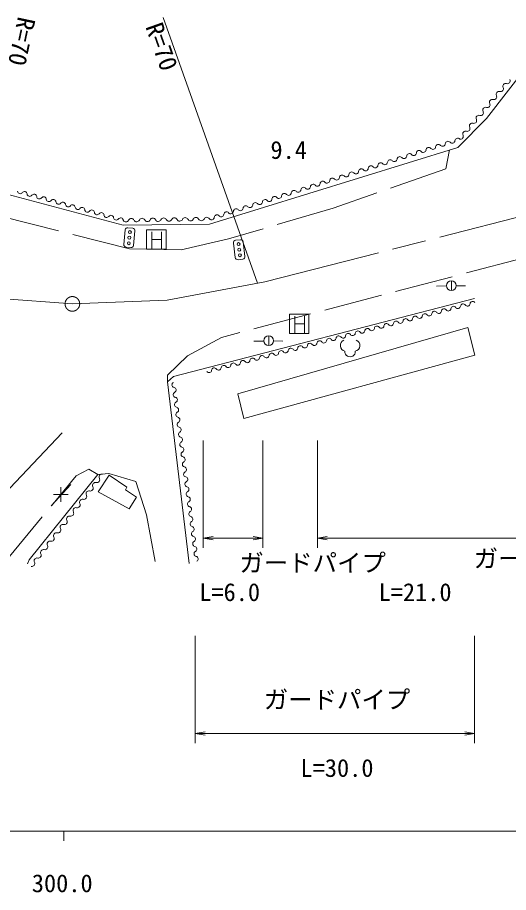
# Model space of a CAD drawing. Units: millimetres, scale not verified. Extents: x 40000 to 680000, y 20000 to 380000.
# Drawn here: x 363260 to 413576, y 198715 to 288295 of the extents above; entities that cross this region are included whole.
import ezdxf
from ezdxf.enums import TextEntityAlignment as Align

# ---------------------------------------------------------------- set-up
doc = ezdxf.new("R2010")
doc.units = ezdxf.units.MM
doc.header["$LTSCALE"] = 1000
doc.linetypes.add('CHAIN', pattern=[18.5, 12, -1.5, 3.5, -1.5])
doc.linetypes.add('DASHED', pattern=[7.5, 6, -1.5])
for name, color, linetype, lineweight in [('M-BMK', 2, 'CHAIN', 13), ('M-STR-HTXT', 7, 'Continuous', 13), ('M-STR-STRC', 7, 'Continuous', 13), ('M-TTL-BAND', 7, 'Continuous', 13), ('M-WORK', 1, 'Continuous', 13)]:
    doc.layers.add(name, color=color, linetype=linetype, lineweight=lineweight)
doc.styles.add('ＭＳ ゴシック', font='')
doc.styles.get('ＭＳ ゴシック').set_extended_font_data('MS Gothic')

# ---------------------------------------------------------------- blocks, each defined once
blk = doc.blocks.new('open_arrow')
at = {"color": 0, "linetype": 'Continuous', "lineweight": -2}
blk.add_lwpolyline([(7.5, 1.25), (0, 0), (7.5, -1.25)], dxfattribs=at)
blk = doc.blocks.new('plus')
at = {"color": 0, "linetype": 'Continuous', "lineweight": -2}
for p, q in [((-1.25, 0), (1.25, 0)), ((0, -1.25), (0, 1.25))]:
    blk.add_line(p, q, dxfattribs=at)

msp = doc.modelspace()

# ---------------------------------------------------------------- linework, layer by layer
at = {"layer": 'M-BMK'}
for p, q in [((388612, 261221), (468878, 281750)), ((378607, 259355), (388612, 261221)), ((361490, 259518), (368885, 258973)), ((368885, 258973), (378607, 259355))]:
    msp.add_line(p, q, dxfattribs=at)
msp.add_circle((368885, 258973), 750, dxfattribs=at)
at = {"layer": 'M-STR-HTXT'}
for p, q in [((387860, 261081), (378200, 288282)), ((382302, 245000), (382302, 234000)), ((388392, 245000), (388392, 234000)), ((394000, 245000), (394000, 234000)), ((382302, 235000), (388392, 235000)), ((394000, 235000), (414742, 235000)), ((381483, 225000), (381483, 214000)), ((410081, 225000), (410081, 214000)), ((381483, 215000), (410081, 215000))]:
    msp.add_line(p, q, dxfattribs=at)
at = {"layer": 'M-STR-STRC'}
for p, q in [((378492, 266571), (376492, 266571)), ((376492, 266571), (376492, 264571)), ((377032, 264656), (377032, 266355)), ((378023, 266366), (378023, 264661)), ((378492, 264571), (378492, 266571)), ((377032, 265571), (378023, 265571)), ((376492, 264571), (378492, 264571)), ((393130, 257927), (391130, 257927)), ((391130, 257927), (391130, 255927)), ((391670, 256012), (391670, 257711)), ((392662, 257722), (392662, 256017)), ((393130, 255927), (393130, 257927)), ((391670, 256927), (392662, 256927)), ((391130, 255927), (393130, 255927)), ((350041, 227047), (367842, 245764))]:
    msp.add_line(p, q, dxfattribs=at)
at = {"layer": 'M-TTL-BAND'}
for p, q in [((40000, 205000), (579000, 205000)), ((368000, 205000), (368000, 204000))]:
    msp.add_line(p, q, dxfattribs=at)
at = {"layer": 'M-WORK'}
for p, q in [((411334, 277965), (415681, 283595)), ((408397, 275001), (411334, 277965)), ((382935, 267120), (408397, 275001)), ((356033, 271867), (374075, 267018)), ((374075, 267018), (382935, 267120)), ((374296, 266550), (374155, 265057)), ((375066, 266728), (374568, 266775)), ((375150, 264963), (375291, 266456)), ((385394, 265205), (385581, 263717)), ((386107, 265547), (385611, 265484)), ((386573, 263841), (386386, 265330)), ((374380, 264784), (374878, 264737)), ((385861, 263500), (386357, 263562)), ((407220, 260807), (406191, 260806)), ((407718, 260350), (407718, 261350)), ((408217, 260824), (409179, 260820)), ((379230, 251541), (410081, 259529)), ((389000, 254703), (389000, 255703)), ((388501, 255161), (387472, 255159)), ((389499, 255178), (390461, 255173)), ((378649, 251676), (378615, 250999)), ((378615, 250999), (379230, 251541)), ((380863, 232392), (378615, 250999)), ((369272, 241374), (370585, 242054)), ((370585, 242054), (371477, 241492)), ((364464, 232767), (371477, 241492)), ((371477, 241492), (372626, 241609)), ((372657, 241441), (371520, 239721)), ((372626, 241609), (375370, 240788)), ((374470, 240211), (372657, 241441)), ((366726, 238289), (368727, 240498)), ((374324, 239940), (374470, 240211)), ((375370, 240788), (376496, 237364)), ((371520, 239721), (374710, 238001)), ((375450, 239200), (374324, 239940)), ((374710, 238001), (375450, 239200)), ((376496, 237364), (377364, 232602)), ((364276, 232368), (364464, 232767))]:
    msp.add_line(p, q, dxfattribs=at)
at = {"layer": 'M-WORK', "linetype": 'DASHED'}
for p, q in [((407540, 274736), (407164, 272811)), ((407164, 272811), (395616, 268789)), ((374733, 264624), (347817, 271403)), ((395616, 268789), (384873, 265630)), ((384873, 265630), (380018, 264509)), ((380018, 264509), (374733, 264624)), ((415058, 263666), (384161, 255546)), ((384161, 255546), (380690, 253669)), ((380690, 253669), (378649, 251676)), ((361977, 232532), (369272, 241374))]:
    msp.add_line(p, q, dxfattribs=at)
at = {"layer": 'M-WORK'}
msp.add_lwpolyline([(385837, 249751), (409402, 256570), (410133, 253712), (386451, 247245)], close=True, dxfattribs=at)
for centre, radius in [((374777, 266329), 150), ((374669, 265184), 150), ((374723, 265756), 150), ((385912, 265094), 150), ((385984, 264523), 150), ((386056, 263953), 150), ((407718, 260850), 500), ((389000, 255203), 500)]:
    msp.add_circle(centre, radius, dxfattribs=at)
for centre, radius, start, end in [((413278, 281250), 289, 73.17293, 206.67617), ((413445, 281804), 289, 253.17293, 26.67617), ((412594, 280437), 289, 73.17293, 206.67617), ((412761, 280991), 289, 253.17293, 26.67617), ((411393, 279364), 289, 253.17293, 26.67617), ((411910, 279624), 289, 73.17293, 206.67617), ((412077, 280177), 289, 253.17293, 26.67617), ((410709, 278551), 289, 253.17293, 26.67617), ((411226, 278811), 289, 73.17293, 206.67617), ((410025, 277738), 289, 253.17293, 26.67617), ((410542, 277998), 289, 73.17293, 206.67617), ((409341, 276925), 289, 253.17293, 26.67617), ((409858, 277185), 289, 73.17293, 206.67617), ((408358, 275658), 279, 39.51964, 175.78709), ((408657, 276112), 289, 253.17293, 26.67617), ((409174, 276372), 289, 73.17293, 206.67617), ((405829, 275071), 279, 219.51964, 355.78709), ((406385, 275030), 279, 39.51964, 175.78709), ((406815, 275385), 279, 219.51964, 355.78709), ((407372, 275344), 279, 39.51964, 175.78709), ((407802, 275699), 279, 219.51964, 355.78709), ((403426, 274088), 279, 39.51964, 175.78709), ((403856, 274443), 279, 219.51964, 355.78709), ((404412, 274402), 279, 39.51964, 175.78709), ((404843, 274757), 279, 219.51964, 355.78709), ((405399, 274716), 279, 39.51964, 175.78709), ((400467, 273146), 279, 39.51964, 175.78709), ((400897, 273501), 279, 219.51964, 355.78709), ((401453, 273460), 279, 39.51964, 175.78709), ((401883, 273815), 279, 219.51964, 355.78709), ((402439, 273774), 279, 39.51964, 175.78709), ((402870, 274129), 279, 219.51964, 355.78709), ((397507, 272205), 279, 39.51964, 175.78709), ((397938, 272560), 279, 219.51964, 355.78709), ((398494, 272519), 279, 39.51964, 175.78709), ((398924, 272873), 279, 219.51964, 355.78709), ((399480, 272832), 279, 39.51964, 175.78709), ((399910, 273187), 279, 219.51964, 355.78709), ((394548, 271263), 279, 39.51964, 175.78709), ((394978, 271618), 279, 219.51964, 355.78709), ((395534, 271577), 279, 39.51964, 175.78709), ((395965, 271932), 279, 219.51964, 355.78709), ((396521, 271891), 279, 39.51964, 175.78709), ((396951, 272246), 279, 219.51964, 355.78709), ((391589, 270321), 279, 39.51964, 175.78709), ((392019, 270676), 279, 219.51964, 355.78709), ((392575, 270635), 279, 39.51964, 175.78709), ((393005, 270990), 279, 219.51964, 355.78709), ((393562, 270949), 279, 39.51964, 175.78709), ((393992, 271304), 279, 219.51964, 355.78709), ((363532, 270527), 274, 185.83586, 323.5385), ((363972, 270202), 274, 5.83586, 143.5385), ((364517, 270258), 274, 185.83586, 323.5385), ((364957, 269932), 274, 5.83586, 143.5385), ((365502, 269988), 274, 185.83586, 323.5385), ((365942, 269662), 274, 5.83586, 143.5385), ((366487, 269718), 274, 185.83586, 323.5385), ((366927, 269393), 274, 5.83586, 143.5385), ((388629, 269379), 279, 39.51964, 175.78709), ((389060, 269734), 279, 219.51964, 355.78709), ((389616, 269693), 279, 39.51964, 175.78709), ((390046, 270048), 279, 219.51964, 355.78709), ((390602, 270007), 279, 39.51964, 175.78709), ((391032, 270362), 279, 219.51964, 355.78709), ((367472, 269448), 274, 185.83586, 323.5385), ((367912, 269123), 274, 5.83586, 143.5385), ((368457, 269179), 274, 185.83586, 323.5385), ((368898, 268853), 274, 5.83586, 143.5385), ((369442, 268909), 274, 185.83586, 323.5385), ((369883, 268584), 274, 5.83586, 143.5385), ((386100, 268792), 279, 219.51964, 355.78709), ((386656, 268751), 279, 39.51964, 175.78709), ((387087, 269106), 279, 219.51964, 355.78709), ((387643, 269065), 279, 39.51964, 175.78709), ((388073, 269420), 279, 219.51964, 355.78709), ((370427, 268639), 274, 185.83586, 323.5385), ((370868, 268314), 274, 5.83586, 143.5385), ((371412, 268369), 274, 185.83586, 323.5385), ((371853, 268044), 274, 5.83586, 143.5385), ((372397, 268100), 274, 185.83586, 323.5385), ((372838, 267774), 274, 5.83586, 143.5385), ((382652, 267539), 305, 26.15705, 155.66896), ((383697, 267810), 279, 39.51964, 175.78709), ((384127, 268165), 279, 219.51964, 355.78709), ((384684, 268124), 279, 39.51964, 175.78709), ((385114, 268478), 279, 219.51964, 355.78709), ((385670, 268437), 279, 39.51964, 175.78709), ((373383, 267830), 274, 185.83586, 323.5385), ((373823, 267505), 274, 5.83586, 143.5385), ((374369, 267667), 305, 206.15705, 335.66896), ((374925, 267416), 305, 26.15705, 155.66896), ((375473, 267685), 305, 206.15705, 335.66896), ((376029, 267433), 305, 26.15705, 155.66896), ((376577, 267702), 305, 206.15705, 335.66896), ((377133, 267451), 305, 26.15705, 155.66896), ((377681, 267720), 305, 206.15705, 335.66896), ((378237, 267468), 305, 26.15705, 155.66896), ((378784, 267737), 305, 206.15705, 335.66896), ((379340, 267486), 305, 26.15705, 155.66896), ((379888, 267755), 305, 206.15705, 335.66896), ((380444, 267503), 305, 26.15705, 155.66896), ((380992, 267772), 305, 206.15705, 335.66896), ((381548, 267521), 305, 26.15705, 155.66896), ((382096, 267790), 305, 206.15705, 335.66896), ((383141, 267851), 279, 219.51964, 355.78709), ((374545, 266526), 250, 84.60954, 174.60954), ((375042, 266479), 250, 354.60954, 84.60954), ((385642, 265236), 250, 97.16907, 187.16907), ((386138, 265298), 250, 7.16907, 97.16907), ((374404, 265033), 250, 174.60954, 264.60954), ((374902, 264986), 250, 264.60954, 354.60954), ((385829, 263748), 250, 187.16907, 277.16907), ((386325, 263810), 250, 277.16907, 7.16907), ((408927, 258709), 271, 35.11373, 173.71732), ((409370, 259020), 271, 215.11373, 353.71732), ((409908, 258961), 271, 35.11373, 173.71732), ((405984, 257952), 271, 35.11373, 173.71732), ((406427, 258264), 271, 215.11373, 353.71732), ((406965, 258204), 271, 35.11373, 173.71732), ((407408, 258516), 271, 215.11373, 353.71732), ((407946, 258456), 271, 35.11373, 173.71732), ((408389, 258768), 271, 215.11373, 353.71732), ((402061, 256944), 271, 35.11373, 173.71732), ((402503, 257255), 271, 215.11373, 353.71732), ((403042, 257196), 271, 35.11373, 173.71732), ((403484, 257507), 271, 215.11373, 353.71732), ((404022, 257448), 271, 35.11373, 173.71732), ((404465, 257759), 271, 215.11373, 353.71732), ((405003, 257700), 271, 35.11373, 173.71732), ((405446, 258011), 271, 215.11373, 353.71732), ((398137, 255935), 271, 35.11373, 173.71732), ((398580, 256247), 271, 215.11373, 353.71732), ((399118, 256187), 271, 35.11373, 173.71732), ((399561, 256499), 271, 215.11373, 353.71732), ((400099, 256439), 271, 35.11373, 173.71732), ((400542, 256751), 271, 215.11373, 353.71732), ((401080, 256692), 271, 35.11373, 173.71732), ((401523, 257003), 271, 215.11373, 353.71732), ((395194, 255179), 271, 35.11373, 173.71732), ((395637, 255490), 271, 215.11373, 353.71732), ((396175, 255431), 271, 35.11373, 173.71732), ((396618, 255742), 271, 215.11373, 353.71732), ((397156, 255683), 271, 35.11373, 173.71732), ((397599, 255994), 271, 215.11373, 353.71732), ((391271, 254170), 271, 35.11373, 173.71732), ((391714, 254482), 271, 215.11373, 353.71732), ((392252, 254422), 271, 35.11373, 173.71732), ((392695, 254734), 271, 215.11373, 353.71732), ((393233, 254674), 271, 35.11373, 173.71732), ((393675, 254986), 271, 215.11373, 353.71732), ((394214, 254927), 271, 35.11373, 173.71732), ((394656, 255238), 271, 215.11373, 353.71732), ((396939, 254704), 599, 113.44836, 257.2818), ((397742, 254704), 599, 282.7182, 66.55164), ((388328, 253414), 271, 35.11373, 173.71732), ((388771, 253725), 271, 215.11373, 353.71732), ((389309, 253666), 271, 35.11373, 173.71732), ((389752, 253977), 271, 215.11373, 353.71732), ((390290, 253918), 271, 35.11373, 173.71732), ((390733, 254229), 271, 215.11373, 353.71732), ((397340, 254088), 534, 176.52859, 3.47141), ((384405, 252405), 271, 35.11373, 173.71732), ((384847, 252717), 271, 215.11373, 353.71732), ((385385, 252657), 271, 35.11373, 173.71732), ((385828, 252969), 271, 215.11373, 353.71732), ((386366, 252910), 271, 35.11373, 173.71732), ((386809, 253221), 271, 215.11373, 353.71732), ((387347, 253162), 271, 35.11373, 173.71732), ((387790, 253473), 271, 215.11373, 353.71732), ((382886, 252212), 271, 215.11373, 353.71732), ((383424, 252153), 271, 35.11373, 173.71732), ((383866, 252465), 271, 215.11373, 353.71732), ((379366, 250693), 276, 118.8317, 256.04105), ((379233, 250158), 276, 298.8317, 76.04105), ((379498, 249675), 276, 118.8317, 256.04105), ((379366, 249141), 276, 298.8317, 76.04105), ((379631, 248658), 276, 118.8317, 256.04105), ((379498, 248123), 276, 298.8317, 76.04105), ((379764, 247640), 276, 118.8317, 256.04105), ((379631, 247106), 276, 298.8317, 76.04105), ((379897, 246623), 276, 118.8317, 256.04105), ((379764, 246088), 276, 298.8317, 76.04105), ((380030, 245606), 276, 118.8317, 256.04105), ((380162, 244588), 276, 118.8317, 256.04105), ((379897, 245071), 276, 298.8317, 76.04105), ((380295, 243571), 276, 118.8317, 256.04105), ((380030, 244053), 276, 298.8317, 76.04105), ((380428, 242553), 276, 118.8317, 256.04105), ((380162, 243036), 276, 298.8317, 76.04105), ((380295, 242018), 276, 298.8317, 76.04105), ((371385, 240975), 298, 256.6156, 27.83419), ((371912, 241253), 298, 76.6156, 207.83419), ((380561, 241536), 276, 118.8317, 256.04105), ((380428, 241001), 276, 298.8317, 76.04105), ((370720, 240116), 298, 256.6156, 27.83419), ((371247, 240395), 298, 76.6156, 207.83419), ((380694, 240518), 276, 118.8317, 256.04105), ((380561, 239984), 276, 298.8317, 76.04105), ((370054, 239258), 298, 256.6156, 27.83419), ((370582, 239536), 298, 76.6156, 207.83419), ((380826, 239501), 276, 118.8317, 256.04105), ((380694, 238966), 276, 298.8317, 76.04105), ((369389, 238399), 298, 256.6156, 27.83419), ((369916, 238678), 298, 76.6156, 207.83419), ((380959, 238483), 276, 118.8317, 256.04105), ((368724, 237541), 298, 256.6156, 27.83419), ((369251, 237819), 298, 76.6156, 207.83419), ((381092, 237466), 276, 118.8317, 256.04105), ((380826, 237949), 276, 298.8317, 76.04105), ((368059, 236683), 298, 256.6156, 27.83419), ((368586, 236961), 298, 76.6156, 207.83419), ((381225, 236449), 276, 118.8317, 256.04105), ((380959, 236931), 276, 298.8317, 76.04105), ((367393, 235824), 298, 256.6156, 27.83419), ((367921, 236103), 298, 76.6156, 207.83419), ((381358, 235431), 276, 118.8317, 256.04105), ((381092, 235914), 276, 298.8317, 76.04105), ((366728, 234966), 298, 256.6156, 27.83419), ((367255, 235244), 298, 76.6156, 207.83419), ((381225, 234896), 276, 298.8317, 76.04105), ((365925, 233528), 298, 76.6156, 207.83419), ((366063, 234108), 298, 256.6156, 27.83419), ((366590, 234386), 298, 76.6156, 207.83419), ((381490, 234414), 276, 118.8317, 256.04105), ((381358, 233879), 276, 298.8317, 76.04105), ((365260, 232669), 298, 76.6156, 207.83419), ((365398, 233249), 298, 256.6156, 27.83419), ((381623, 233396), 276, 118.8317, 256.04105), ((381490, 232862), 276, 298.8317, 76.04105), ((364732, 232391), 298, 256.6156, 27.83419)]:
    msp.add_arc(centre, radius, start, end, dxfattribs=at)

# ---------------------------------------------------------------- block references
at = {"layer": 'M-STR-HTXT', "xscale": 133, "yscale": 133}
for p in [(382302, 235000), (394000, 235000), (381483, 215000)]:
    msp.add_blockref('open_arrow', p, dxfattribs=at)
at = {"layer": 'M-STR-HTXT', "xscale": 133, "yscale": 133, "rotation": 180}
for p in [(388392, 235000), (410081, 215000)]:
    msp.add_blockref('open_arrow', p, dxfattribs=at)
at = {"layer": 'M-WORK', "xscale": 600, "yscale": 600}
msp.add_blockref('plus', (367702, 239471), dxfattribs=at)

# ---------------------------------------------------------------- texts
at = {"layer": 'M-STR-HTXT', "style": 'ＭＳ ゴシック'}
for rotation, p in [(257.99, (362786, 288580)), (289.553, (375829, 287175))]:
    msp.add_text('R=70', height=1833, rotation=rotation, dxfattribs=at).set_placement(p, align=Align.BOTTOM_LEFT)
for p in [(410000, 231444), (386000, 231000), (388500, 217000)]:
    msp.add_text('ガードパイプ', height=1833, dxfattribs=at).set_placement(p, align=Align.BOTTOM_LEFT)
for s, p in [('L=6.0', (385000, 228000)), ('L=21.0', (404000, 228000)), ('L=30.0', (396000, 210000))]:
    msp.add_text(s, height=1833, dxfattribs=at).set_placement(p, align=Align.BOTTOM_CENTER)
at = {"layer": 'M-TTL-BAND', "style": 'ＭＳ ゴシック'}
msp.add_text('300.0', height=1833, dxfattribs=at).set_placement((367844, 198195), align=Align.BOTTOM_CENTER)
at = {"layer": 'M-WORK', "style": 'ＭＳ ゴシック'}
msp.add_text('9.4', height=1833, dxfattribs=at).set_placement((389180, 273270), align=Align.BOTTOM_LEFT)

doc.saveas('drawing.dxf')
